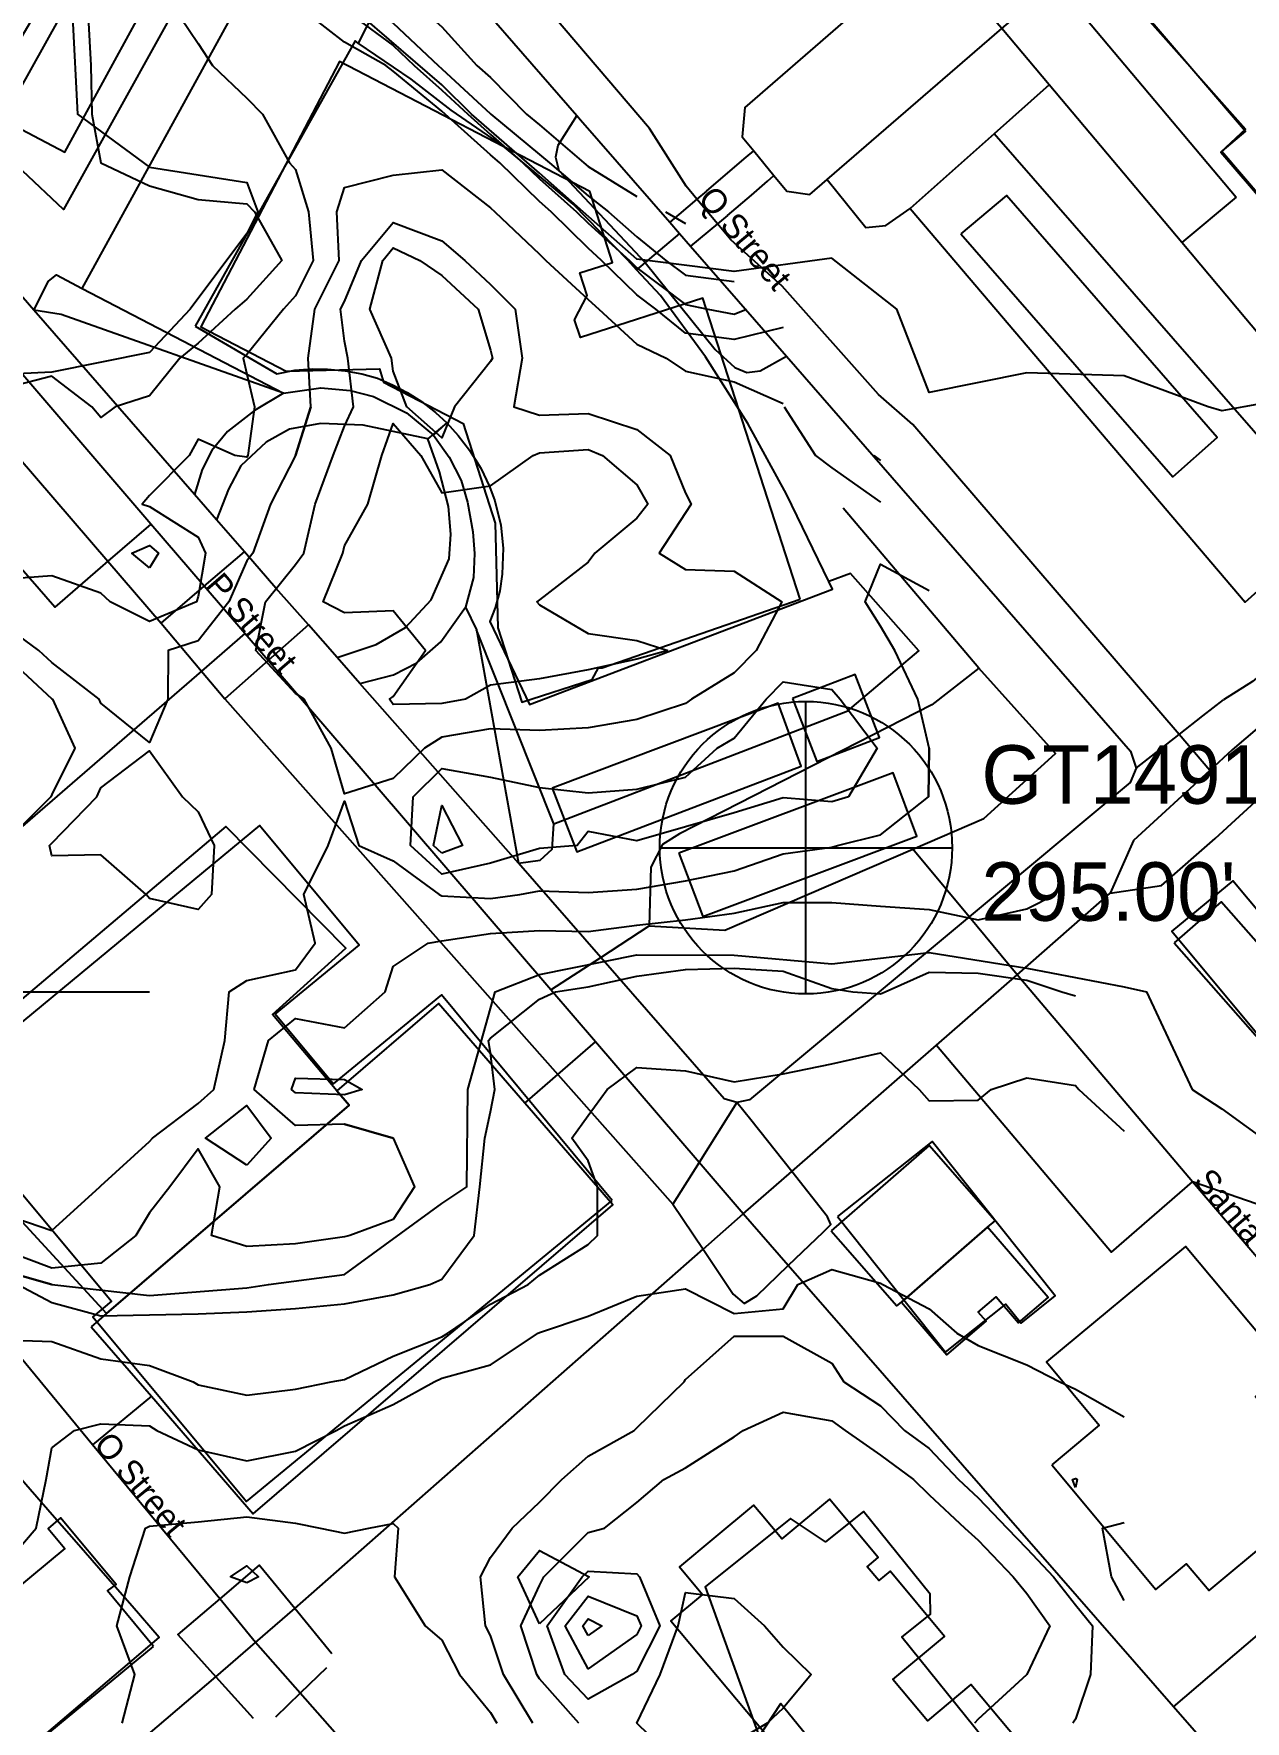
# Model space of a CAD drawing. Header units: metres. Extents: x 5999505 to 6749006, y 1851910 to 2460485.
# Drawn here: x 6331506 to 6332251, y 2152505 to 2153543 of the extents above; entities that cross this region are included whole.
import ezdxf

# ---------------------------------------------------------------- set-up
doc = ezdxf.new("R2010")
doc.units = ezdxf.units.M
for name, color, linetype in [('ADJOINING_PARCELS', 241, 'Continuous'), ('BENCHMARKS', 2, 'Continuous'), ('BM_LABELS', 2, 'Continuous'), ('BUILDINGS', 9, 'Continuous'), ('CL_LOCAL', 4, 'Continuous'), ('CL_MAJOR', 2, 'Continuous'), ('CL_TRAIL', 6, 'Continuous'), ('CONTOUR_1FT', 251, 'Continuous'), ('CONTOUR_INDEX', 150, 'Continuous'), ('CONTOUR_MAJOR', 92, 'Continuous'), ('ROAD_LABELS', 3, 'Continuous')]:
    doc.layers.add(name, color=color, linetype=linetype)

msp = doc.modelspace()

# ---------------------------------------------------------------- linework, layer by layer
at = {"layer": 'ADJOINING_PARCELS'}
msp.add_lwpolyline([(6331371.1293, 2152570.9249), (6331355.9352, 2152558.3067), (6331243.0464, 2152459.8385), (6331259.5958, 2152441.1352), (6331275.9987, 2152422.4331), (6331292.4017, 2152403.731), (6331308.9526, 2152385.2098), (6331325.3556, 2152366.5077), (6331340.742, 2152348.9062), (6331454.211, 2152446.6419), (6331469.2616, 2152459.6254), (6331582.8657, 2152556.0862), (6331566.1741, 2152575.3366), (6331549.7711, 2152594.0385), (6331533.3696, 2152612.9225), (6331516.9666, 2152631.6244), (6331500.7101, 2152650.3252), (6331484.3087, 2152669.2091), (6331371.1293, 2152570.9249)], close=True, dxfattribs=at)
at = {"layer": 'BENCHMARKS'}
for p, q in [((6331980.9854, 2152952.1093, 295), (6331980.9854, 2153132.1093, 295)), ((6331890.9854, 2153042.1093, 295), (6332070.9854, 2153042.1093, 295))]:
    msp.add_line(p, q, dxfattribs=at)
msp.add_circle((6331980.9854, 2153042.1093, 295), 90, dxfattribs=at)
at = {"layer": 'BUILDINGS'}
for points in [[(6332166.6024, 2153579.9751), (6332251.6158, 2153484.1128), (6332236.2932, 2153470.0024), (6332274.0565, 2153426.0785), (6332349.0439, 2153491.3283), (6332223.3126, 2153631.7209), (6332166.6024, 2153579.9751)], [(6332346.1692, 2153487.3469), (6332227.4674, 2153627.391), (6332169.6395, 2153578.7125), (6332251.4897, 2153483.0216), (6332237.0319, 2153470.761), (6332274.4724, 2153426.7668), (6332346.1692, 2153487.3469)], [(6331486.599, 2153490.1055), (6331524.732, 2153470.0243), (6331593.509, 2153596.1962), (6331556.7236, 2153616.2299), (6331486.599, 2153490.1055)], [(6331605.0222, 2153362.9488), (6331655.3281, 2153333.63), (6331666.452, 2153335.9056), (6331677.0071, 2153336.6931), (6331686.4112, 2153336.4706), (6331697.2743, 2153335.508), (6331707.5146, 2153333.6404), (6331717.1619, 2153330.9038), (6331726.3891, 2153326.9692), (6331735.5799, 2153322.1611), (6331744.2968, 2153316.738), (6331753.0311, 2153309.8585), (6331759.8353, 2153303.4316), (6331766.9214, 2153295.6553), (6331773.8512, 2153286.6789), (6331780.7643, 2153275.6637), (6331786.1808, 2153264.3696), (6331789.5372, 2153255.568), (6331793.1361, 2153240.5751), (6331794.6618, 2153226.473), (6331794.0621, 2153210.4586), (6331792.4843, 2153200.241), (6331789.732, 2153189.7417), (6331786.3802, 2153181.1769), (6331810.7828, 2153130.2256), (6331997.2542, 2153201.2267), (6331995.0356, 2153205.8321), (6331968.9559, 2153259.564), (6331945.1961, 2153303.1192), (6331919.0712, 2153344.1088), (6331891.3954, 2153381.7616), (6331876.7577, 2153397.7184), (6331871.3558, 2153403.6241), (6331837.6757, 2153437.9765), (6331794.1365, 2153474.2299), (6331762.697, 2153495.8944), (6331737.9757, 2153514.9554), (6331705.3395, 2153537.1758), (6331703.4161, 2153538.4658), (6331605.0222, 2153362.9488)], [(6331977.5132, 2153195.0893), (6331917.4903, 2153380.1651), (6331842.2806, 2153356.0222), (6331838.5608, 2153366.9748), (6331846.3007, 2153381.8386), (6331841.7257, 2153395.7108), (6331861.9961, 2153402.0986), (6331847.996, 2153445.9019), (6331693.9361, 2153525.8006), (6331608.5068, 2153362.6654), (6331661.0262, 2153335.2946), (6331718.4688, 2153336.6455), (6331721.0403, 2153328.6148), (6331770.0588, 2153303.0932), (6331789.7761, 2153241.7676), (6331791.3007, 2153177.314), (6331806.165, 2153131.6832), (6331849.352, 2153145.5294), (6331853.2205, 2153152.7793), (6331855.5645, 2153152.7602), (6331977.5132, 2153195.0893)], [(6332076.3061, 2153419.718), (6332206.8873, 2153270.3654), (6332234.1581, 2153294.3904), (6332104.4819, 2153443.335), (6332076.3061, 2153419.718)], [(6331972.648, 2153133.9281), (6331987.5978, 2153095.1414), (6332026.2211, 2153109.8989), (6332011.2713, 2153148.6856), (6331972.648, 2153133.9281)], [(6331824.8668, 2153078.7397), (6331839.9007, 2153039.5153), (6331977.9932, 2153092.3436), (6331963.8635, 2153131.0873), (6331824.8668, 2153078.7397)], [(6331902.7758, 2153038.6378), (6331917.5196, 2152999.7435), (6332049.3142, 2153049.2377), (6332034.5994, 2153088.0953), (6331902.7758, 2153038.6378)], [(6331427.3268, 2152889.0665), (6331550.5051, 2152755.4631), (6331699.8822, 2152883.7432), (6331692.2769, 2152892.5431), (6331652.633, 2152939.3958), (6331697.7992, 2152980.2399), (6331623.8953, 2153055.0423), (6331427.3268, 2152889.0665)], [(6331861.6788, 2152825.0433), (6331756.6376, 2152951.507), (6331689.9668, 2152896.7124), (6331654.2756, 2152939.6009), (6331705.9021, 2152982.1397), (6331644.6768, 2153055.8191), (6331447.0167, 2152892.5098), (6331474.584, 2152859.5176), (6331467.7973, 2152853.7479), (6331482.5945, 2152835.7872), (6331488.7893, 2152840.8336), (6331553.498, 2152763.1206), (6331541.9904, 2152753.3847), (6331636.5873, 2152639.7482), (6331861.6788, 2152825.0433)], [(6332361.406, 2152768.1759), (6332413.0347, 2152811.0801), (6332321.6227, 2152920.3191), (6332321.9157, 2152920.3167), (6332303.9246, 2152941.9437), (6332307.7603, 2152945.1891), (6332243.6271, 2153021.8035), (6332206.1606, 2152990.7986), (6332273.7742, 2152909.7869), (6332267.2866, 2152904.7427), (6332284.4105, 2152884.5791), (6332272.3143, 2152874.4836), (6332361.406, 2152768.1759)], [(6332207.5369, 2152983.5059), (6332269.727, 2152912.9509), (6332259.1319, 2152903.6806), (6332278.4101, 2152881.7882), (6332266.5166, 2152871.3998), (6332357.9151, 2152767.6946), (6332409.4441, 2152812.7477), (6332236.577, 2153008.8635), (6332207.5369, 2152983.5059)], [(6331541.062, 2152747.3486), (6331578.0733, 2152704.6313), (6331640.7459, 2152632.2871), (6331862.1555, 2152822.418), (6331807.959, 2152884.9718), (6331754.8661, 2152946.2788), (6331692.2769, 2152892.5431), (6331699.8822, 2152883.7432), (6331550.5051, 2152755.4631), (6331541.062, 2152747.3486)], [(6332000.4912, 2152815.1722), (6332066.9119, 2152731.6213), (6332104.074, 2152761.1722), (6332113.3551, 2152749.4461), (6332134.298, 2152766.3867), (6332058.5932, 2152861.2996), (6332000.4912, 2152815.1722)], [(6331996.4052, 2152806.395), (6332002.2118, 2152799.7942), (6332036.9629, 2152760.1178), (6332039.7368, 2152762.4981), (6332092.7985, 2152808.5938), (6332097.3434, 2152812.5615), (6332056.7857, 2152858.8386), (6331996.4052, 2152806.395)], [(6332039.7368, 2152762.4981), (6332067.6609, 2152730.0496), (6332091.8868, 2152750.7134), (6332087.01, 2152756.36), (6332098.0459, 2152765.7723), (6332111.8922, 2152749.7129), (6332130.0985, 2152765.2559), (6332092.7985, 2152808.5938), (6332039.7368, 2152762.4981)], [(6332132.2767, 2152662.278), (6332196.4104, 2152585.6634), (6332215.2934, 2152601.5287), (6332229.2242, 2152585.0317), (6332305.046, 2152648.1266), (6332257.7402, 2152704.2156), (6332277.804, 2152721.1635), (6332214.5405, 2152796.6786), (6332128.9843, 2152725.6537), (6332161.4861, 2152686.7968), (6332132.2767, 2152662.278)], [(6331579.305, 2152550.6542), (6331551.1602, 2152584.7433), (6331556.4671, 2152588.7047), (6331522.2258, 2152629.761), (6331514.5541, 2152623.2704), (6331524.708, 2152610.8089), (6331438.8566, 2152539.7885), (6331432.1829, 2152547.8527), (6331361.9677, 2152489.8113), (6331371.2515, 2152478.449), (6331357.0889, 2152466.5505), (6331388.1398, 2152429.5249), (6331400.5295, 2152439.6176), (6331418.5203, 2152417.99), (6331579.305, 2152550.6542)]]:
    msp.add_lwpolyline(points, close=True, dxfattribs=at)
for points in [[(6332135.5805, 2152463.7941), (6332082.532, 2152527.1389), (6332055.7144, 2152504.8943), (6332034.4719, 2152530.2616), (6332066.3346, 2152556.7247), (6332032.7301, 2152596.9014), (6332025.8854, 2152591.2049), (6332018.7464, 2152599.7097), (6332025.5025, 2152605.3341), (6331995.4966, 2152641.2219), (6331966.1417, 2152616.85), (6331953.4891, 2152631.9532), (6331948.7878, 2152637.5619), (6331924.33, 2152617.2278), (6331903.1179, 2152599.6341), (6331917.3665, 2152582.6248), (6331897.895, 2152566.4732), (6331996.6492, 2152448.5444)], [(6332090.1738, 2152494.055), (6332039.9886, 2152556.3571), (6332057.6848, 2152570.4116), (6332057.4928, 2152582.7917), (6332016.2989, 2152633.7342), (6331992.9969, 2152614.9925), (6331971.4304, 2152629.3674), (6331918.9276, 2152587.1994), (6331918.9276, 2152587.1994), (6331952.1674, 2152495.1813), (6331965.5192, 2152515.4604), (6332022.6711, 2152445.0917)]]:
    msp.add_lwpolyline(points, dxfattribs=at)
at = {"layer": 'CL_LOCAL'}
for points in [[(6332229.646, 2153089.5989), (6332210.6338, 2153111.744), (6332046.6627, 2153302.4366), (6332025.5996, 2153320.9943), (6331966.3969, 2153387.5934), (6331934.8074, 2153416.0307), (6331926.4792, 2153426.0015), (6331913.8856, 2153441.1042), (6331907.2114, 2153449.0955), (6331884.704, 2153484.5217), (6331703.3368, 2153697.2757), (6331658.3485, 2153724.6578), (6331625.1608, 2153761.8098), (6331608.2041, 2153780.8075)], [(6331561.2165, 2153739.2503), (6331577.2762, 2153721.6434), (6331605.766, 2153690.4641), (6331635.6165, 2153689.5284), (6331667.2018, 2153653.4816), (6331656.3184, 2153641.1921), (6331642.2116, 2153625.2881), (6331616.5542, 2153601.5053), (6331523.9451, 2153434.7155), (6331498.6772, 2153458.587), (6331471.7529, 2153484.1469), (6331497.9979, 2153540.3273), (6331538.2652, 2153609.2449), (6331565.7586, 2153653.2916), (6331605.766, 2153690.4641)], [(6332113.4603, 2153599.2677), (6332134.7066, 2153574.4465), (6332245.825, 2153442.3279)], [(6332378.1357, 2153217.4529), (6332362.5514, 2153235.9657), (6332335.2431, 2153268.4452), (6332278.0138, 2153336.4111), (6332251.632, 2153367.4997), (6332212.3693, 2153414.4213), (6332130.7639, 2153511.3846), (6332101.4824, 2153546.1741), (6332080.3483, 2153570.3754)], [(6332130.7639, 2153511.3846), (6332096.7627, 2153481.2617), (6332045.1112, 2153435.4821), (6332251.3835, 2153193.2557), (6332305.8434, 2153242.071), (6332335.2431, 2153268.4452)], [(6332305.8434, 2153242.071), (6332096.7627, 2153481.2617)], [(6332245.825, 2153442.3279), (6332212.3693, 2153414.4213)], [(6331577.743, 2153241.2069), (6331551.2722, 2153218.341), (6331546.6391, 2153214.3377), (6331518.6629, 2153190.1371), (6331316.8786, 2153421.4464)], [(6331823.9117, 2152954.6345), (6331854.6661, 2152974.5895), (6331884.5667, 2152994.0417), (6331931.0465, 2152991.2593), (6332046.6986, 2153041.1037), (6332090.3661, 2153059.9706), (6332134.6468, 2153100.1308), (6332087.2837, 2153152.6527), (6332003.9022, 2153251.0506)], [(6331635.5621, 2153173.8901), (6331608.8844, 2153150.8074), (6331354.4112, 2152930.6216), (6331340.5409, 2152918.6114)], [(6332087.2837, 2153152.6527), (6332058.4417, 2153130.0241), (6331903.2252, 2153050.6122), (6331892.6237, 2153044.1454), (6331885.4476, 2153030.1507), (6331884.5667, 2152994.0417)], [(6332111.031, 2152963.832), (6332081.3458, 2152999.4986), (6332046.6986, 2153041.1037)], [(6332355.3251, 2152676.4059), (6332297.8857, 2152743.9001), (6332218.9386, 2152836.5453), (6332111.031, 2152963.832)], [(6331807.959, 2152884.9718), (6331828.2337, 2152902.6094), (6331851.3705, 2152922.663)], [(6332061.3326, 2152920.5121), (6332168.9768, 2152793.2638), (6332218.9386, 2152836.5453)], [(6332355.3251, 2152676.4059), (6332357.7073, 2152702.6363), (6332359.992, 2152727.7024), (6332358.29, 2152745.3738), (6332345.3736, 2152767.6876), (6332330.0815, 2152786.1252), (6332304.2978, 2152804.3934), (6332258.0042, 2152822.8653), (6332218.9386, 2152836.5453)], [(6331578.0733, 2152704.6313), (6331541.9322, 2152674.5994)], [(6332207.133, 2152513.5257), (6332373.4967, 2152655.3236)]]:
    msp.add_lwpolyline(points, dxfattribs=at)
at = {"layer": 'CL_MAJOR'}
for points in [[(6331942.3682, 2152816.7389), (6331915.1703, 2152848.3805), (6331851.3705, 2152922.663), (6331823.9117, 2152954.6345), (6331649.9302, 2153157.2073), (6331635.5621, 2153173.8901), (6331610.5711, 2153203.0019), (6331577.743, 2153241.2069), (6331435.8958, 2153406.3462), (6331376.4231, 2153475.5702), (6331344.9599, 2153512.1987), (6331340.6931, 2153517.1486), (6331327.4869, 2153532.5479)], [(6332168.1991, 2153014.0812), (6332199.8259, 2153018.884), (6332232.7923, 2153047.8139), (6332265.3253, 2153077.512), (6332319.6848, 2153124.7626), (6332372.952, 2153171.0393), (6332399.0691, 2153193.7268), (6332531.2497, 2153308.8263), (6332548.526, 2153339.7775)], [(6332548.526, 2153339.7775), (6332510.5637, 2153330.5479), (6332378.1357, 2153217.4529), (6332243.2869, 2153102.2667), (6332229.646, 2153089.5989)], [(6332912.9293, 2151098.4123), (6332783.8764, 2151239.2296), (6332735.1951, 2151292.3435), (6332701.3731, 2151331.3198), (6332462.1429, 2151605.5582), (6332274.3143, 2151825.7515), (6332123.9545, 2152001.2599), (6331800.8482, 2152373.1778), (6331669.7031, 2152521.9179), (6331642.2074, 2152552.9797), (6331620.1284, 2152579.9197), (6331541.9322, 2152674.5994), (6331500.7597, 2152724.4503), (6331355.8319, 2152900.1369), (6331340.5409, 2152918.6114), (6331313.153, 2152948.4349), (6331282.2778, 2152981.782), (6331132.2933, 2153144.3682), (6331077.3101, 2153203.6167), (6331035.0842, 2153249.8726), (6331031.1056, 2153254.2376), (6331018.0347, 2153268.2524)], [(6332229.646, 2153089.5989), (6332182.5286, 2153046.5126), (6332168.1991, 2153014.0812)], [(6332111.031, 2152963.832), (6332168.1991, 2153014.0812)], [(6331942.3682, 2152816.7389), (6331972.2347, 2152842.7812), (6332061.3326, 2152920.5121), (6332111.031, 2152963.832)], [(6331334.2275, 2152290.4892), (6331617.715, 2152532.0272), (6331642.2074, 2152552.9797), (6331666.2905, 2152574.0448), (6331917.6059, 2152794.9874), (6331942.3682, 2152816.7389)], [(6332262.7576, 2152449.8324), (6332225.7133, 2152492.2578), (6332207.133, 2152513.5257), (6331970.122, 2152784.9835), (6331942.3682, 2152816.7389)]]:
    msp.add_lwpolyline(points, dxfattribs=at)
at = {"layer": 'CL_TRAIL'}
for points in [[(6331801.5064, 2153917.2848), (6331911.585, 2154013.4481), (6331925.4195, 2154003.2139), (6332066.1281, 2153842.2003), (6332184.3686, 2153706.8922), (6332057.7979, 2153596.9548), (6331943.3551, 2153497.55), (6331941.6261, 2153479.5788), (6331948.7929, 2153470.9281), (6331961.2691, 2153455.79), (6331969.2773, 2153446.1131), (6331983.3838, 2153444.0319), (6331994.0071, 2153453.1927), (6332101.4824, 2153546.1741), (6332134.7066, 2153574.4465), (6332230.3507, 2153657.5857), (6332408.5159, 2153450.5043), (6332494.2679, 2153351.6513), (6332362.5514, 2153235.9657), (6332302.6988, 2153183.4078), (6332255.7617, 2153144.434), (6332237.9417, 2153133.111)], [(6331659.9021, 2153699.6331), (6331839.9385, 2153492.6056), (6331842.2318, 2153489.9656), (6331897.1265, 2153426.9329), (6331903.2227, 2153419.9293), (6331909.8705, 2153412.3023), (6331968.9167, 2153344.5028), (6332180.6616, 2153101.4303), (6332184.1516, 2153091.0257), (6332180.5042, 2153082.1356), (6332081.3458, 2152999.4986), (6331946.2814, 2152886.9005), (6331938.5041, 2152885.3984), (6331930.7271, 2152887.5372), (6331854.6661, 2152974.5895), (6331804.0364, 2153032.5268), (6331706.4565, 2153143.2017), (6331692.4337, 2153159.1171), (6331674.7234, 2153179.1767), (6331654.7199, 2153201.8764), (6331635.3572, 2153224.0976), (6331618.2297, 2153243.752), (6331604.5859, 2153259.4096), (6331505.7699, 2153372.8259), (6331459.4683, 2153425.959)], [(6331656.3184, 2153641.1921), (6331679.7013, 2153616.1347), (6331720.4063, 2153566.5791), (6331705.3395, 2153537.1758)], [(6331535.533, 2153386.2352), (6331642.642, 2153581.1587), (6331647.3099, 2153589.4215), (6331679.7013, 2153616.1347)], [(6331311.3162, 2153497.2194), (6331350.3264, 2153451.864), (6331551.2722, 2153218.341), (6331584.0139, 2153180.3188), (6331608.8844, 2153150.8074), (6331623.3075, 2153133.6872)], [(6331839.9385, 2153492.6056), (6331828.1848, 2153474.2067), (6331826.7782, 2153467.0095), (6331828.9664, 2153458.6907), (6331881.9797, 2153402.0811), (6331925.1154, 2153348.6832), (6331937.2141, 2153337.553), (6331944.6325, 2153334.5798), (6331952.7559, 2153335.4237), (6331968.9167, 2153344.5028)], [(6331919.8164, 2153446.1528), (6331934.4226, 2153458.6305), (6331944.2487, 2153467.0332), (6331948.7929, 2153470.9281)], [(6331932.7332, 2153431.1567), (6331947.3983, 2153443.6703), (6331957.3724, 2153452.2539), (6331961.2691, 2153455.79)], [(6331994.0071, 2153453.1927), (6332017.8825, 2153423.7991), (6332030.0804, 2153424.8282), (6332045.1112, 2153435.4821)], [(6331919.8164, 2153446.1528), (6331913.8856, 2153441.1042), (6331897.1265, 2153426.9329)], [(6331932.7332, 2153431.1567), (6331926.4792, 2153426.0015), (6331909.8705, 2153412.3023)], [(6331903.2227, 2153419.9293), (6331881.9797, 2153402.0811)], [(6331881.9797, 2153402.0811), (6331876.7577, 2153397.7184)], [(6331659.3336, 2153321.8013), (6331522.5681, 2153370.2492), (6331505.7699, 2153372.8259), (6331514.8538, 2153390.7733), (6331519.6896, 2153394.4837), (6331535.533, 2153386.2352), (6331659.3336, 2153321.8013)], [(6331659.3336, 2153321.8013), (6331641.4596, 2153311.0615), (6331624.9458, 2153298.2355), (6331615.2674, 2153286.4094), (6331609.3418, 2153274.8438), (6331604.5859, 2153259.4096)], [(6331659.3336, 2153321.8013), (6331682.3031, 2153324.9994), (6331700.3994, 2153323.5044), (6331714.755, 2153319.6372), (6331735.1843, 2153309.6038)], [(6331735.1843, 2153309.6038), (6331751.7165, 2153295.998), (6331761.305, 2153282.4853)], [(6331692.4337, 2153159.1171), (6331716.5261, 2153167.0391), (6331734.4569, 2153177.5599), (6331750.39, 2153194.6141), (6331761.3199, 2153219.7551), (6331762.294, 2153234.9655), (6331760.9398, 2153252.1245), (6331755.3695, 2153273.2863), (6331748.2108, 2153293.6965), (6331708.3991, 2153302.0315), (6331682.1829, 2153303.1195), (6331663.1088, 2153299.7075), (6331648.7426, 2153291.524), (6331633.1242, 2153277.1251), (6331625.5633, 2153262.6604), (6331618.2297, 2153243.752)], [(6331759.8353, 2153303.4316), (6331748.2108, 2153293.6965)], [(6331751.7165, 2153295.998), (6331759.8353, 2153303.4316)], [(6331761.305, 2153282.4853), (6331768.7182, 2153268.1166), (6331772.7116, 2153254.7952), (6331775.9895, 2153236.3827), (6331776.9065, 2153223.0865), (6331776.435, 2153208.4181), (6331771.5089, 2153190.0726)], [(6331584.0139, 2153180.3188), (6331610.5711, 2153203.0019), (6331635.3572, 2153224.0976)], [(6331825.8302, 2153056.7781), (6332006.7516, 2153126.2591), (6332050.3615, 2153163.2208), (6332008.3202, 2153210.7479), (6331995.0356, 2153205.8321)], [(6331706.4565, 2153143.2017), (6331727.0407, 2153148.531), (6331741.459, 2153155.9131), (6331756.2735, 2153168.7531), (6331771.5089, 2153190.0726), (6331778.2219, 2153176.0737), (6331804.0364, 2153032.5268), (6331817.4427, 2153034.3833), (6331824.6768, 2153041.1324), (6331825.8302, 2153056.7781), (6331778.2219, 2153176.0737)], [(6331674.7234, 2153179.1767), (6331649.9302, 2153157.2073), (6331623.3075, 2153133.6872)], [(6331623.3075, 2153133.6872), (6331828.2337, 2152902.6094), (6331898.9917, 2152822.809)], [(6332184.1516, 2153091.0257), (6332210.6338, 2153111.744), (6332225.2018, 2153123.13), (6332237.9417, 2153133.111)], [(6331938.5041, 2152885.3984), (6331915.1703, 2152848.3805), (6331898.9917, 2152822.809), (6331917.6059, 2152794.9874), (6331936.0752, 2152767.349), (6331942.8854, 2152761.6502), (6331950.6597, 2152766.3561), (6331970.122, 2152784.9835), (6331991.7701, 2152805.7411), (6331996.2612, 2152810.2917), (6331994.2479, 2152814.9319), (6331972.2347, 2152842.7812), (6331947.0603, 2152874.6248), (6331938.5041, 2152885.3984)], [(6331689.1234, 2152546.1157), (6331666.2905, 2152574.0448), (6331644.4728, 2152600.6914), (6331620.1284, 2152579.9197), (6331594.426, 2152557.9213), (6331617.715, 2152532.0272), (6331640.6264, 2152506.5368)], [(6331685.7993, 2152537.3687), (6331669.7031, 2152521.9179), (6331654.4039, 2152507.1887)]]:
    msp.add_lwpolyline(points, dxfattribs=at)
at = {"layer": 'CONTOUR_1FT'}
for points, elevation in [([(6331645.9836, 2153643.3947), (6331666.4077, 2153613.3947), (6331666.8765, 2153612.5613), (6331672.7098, 2153583.3947), (6331696.8765, 2153558.8184), (6331702.8765, 2153553.3947), (6331726.8765, 2153535.6988), (6331739.9008, 2153523.3947), (6331756.8765, 2153508.2642), (6331772.9328, 2153493.3947), (6331786.8765, 2153480.9679), (6331806.7817, 2153463.3947), (6331816.8765, 2153453.579), (6331839.8084, 2153433.3947), (6331846.8765, 2153426.4359), (6331872.2742, 2153403.3947), (6331876.8765, 2153398.9195), (6331906.8765, 2153376.2862), (6331920.5907, 2153373.3947), (6331936.8765, 2153370.4104), (6331944.3765, 2153373.3947)], 300), ([(6331689.8997, 2153613.3947), (6331689.3765, 2153583.3947), (6331696.8765, 2153575.7676), (6331721.6265, 2153553.3947), (6331726.8765, 2153549.5237), (6331754.535, 2153523.3947), (6331756.8765, 2153521.3077), (6331786.8765, 2153493.6186), (6331787.0954, 2153493.3947), (6331816.8765, 2153468.6674), (6331823.0467, 2153463.3947), (6331846.8765, 2153443.2749), (6331859.3765, 2153433.3947), (6331876.8765, 2153417.9947), (6331894.6813, 2153403.3947), (6331906.8765, 2153394.3585), (6331936.8765, 2153390.3877)], 301), ([(6331714.8252, 2153613.3947), (6331716.9984, 2153583.3947), (6331726.8765, 2153575.2129), (6331749.8552, 2153553.3947), (6331756.8765, 2153547.1683), (6331778.4149, 2153523.3947), (6331786.8765, 2153516.0066), (6331808.9932, 2153493.3947), (6331816.8765, 2153486.8492), (6331844.3233, 2153463.3947), (6331846.8765, 2153461.239), (6331876.8765, 2153442.719)], 302), ([(6331595.7137, 2153553.3947), (6331606.8765, 2153536.8429), (6331615.7401, 2153523.3947), (6331636.8765, 2153503.1773), (6331646.4509, 2153493.3947), (6331663.1265, 2153463.3947), (6331666.8765, 2153459.4324), (6331674.8533, 2153433.3947), (6331677.7275, 2153403.3947), (6331666.8765, 2153381.6925), (6331659.4479, 2153373.3947), (6331636.8765, 2153345.5123), (6331634.5388, 2153343.3947), (6331636.8765, 2153333.3947), (6331641.6133, 2153313.3947), (6331637.4647, 2153283.3947), (6331636.8765, 2153282.342), (6331629.3765, 2153283.3947), (6331606.8765, 2153293.3947), (6331601.4219, 2153283.3947), (6331576.8765, 2153258.8492), (6331572.3765, 2153253.3947), (6331576.8765, 2153251.9547), (6331606.8765, 2153233.1906), (6331611.4479, 2153223.3947), (6331606.8765, 2153196.728), (6331605.8595, 2153193.3947), (6331576.8765, 2153181.3524), (6331552.7919, 2153193.3947), (6331546.8765, 2153198.6447), (6331516.8765, 2153209.3947), (6331486.8765, 2153207.1447)], 299), ([(6331539.0765, 2153553.3947), (6331540.8765, 2153523.3947), (6331541.4666, 2153493.3947), (6331546.8765, 2153463.3947), (6331546.8765, 2153463.3947), (6331576.8765, 2153449.2437), (6331606.8765, 2153440.8947), (6331636.8765, 2153438.3127), (6331641.564, 2153433.3947), (6331658.3809, 2153403.3947), (6331636.8765, 2153379.5711), (6331629.6351, 2153373.3947), (6331606.8765, 2153352.5526), (6331595.5778, 2153343.3947), (6331576.8765, 2153320.1689), (6331555.8765, 2153313.3947), (6331546.8765, 2153306.728), (6331541.4219, 2153313.3947), (6331516.8765, 2153332.2319), (6331486.8765, 2153324.3703)], 300), ([(6331966.8765, 2153362.1773), (6331936.8765, 2153354.7036), (6331906.8765, 2153358.7435), (6331888.6156, 2153373.3947), (6331876.8765, 2153382.3449), (6331855.2287, 2153403.3947), (6331846.8765, 2153410.972), (6331824.1016, 2153433.3947), (6331816.8765, 2153439.7541), (6331792.5637, 2153463.3947), (6331786.8765, 2153468.4156), (6331758.8483, 2153493.3947), (6331756.8765, 2153495.2208), (6331726.8765, 2153519.9926), (6331722.3559, 2153523.3947), (6331696.8765, 2153537.7024), (6331676.8765, 2153553.3947)], 299), ([(6331676.1868, 2153313.3947), (6331674.6184, 2153343.3947), (6331678.6225, 2153373.3947), (6331693.685, 2153403.3947), (6331692.1944, 2153433.3947), (6331696.8765, 2153448.3947), (6331726.8765, 2153455.9921), (6331756.8765, 2153459.109), (6331786.8765, 2153435.7024), (6331789.4188, 2153433.3947), (6331816.8765, 2153407.2656), (6331820.9443, 2153403.3947), (6331846.8765, 2153379.4884), (6331853.4866, 2153373.3947), (6331876.8765, 2153351.8322), (6331894.8765, 2153343.3947), (6331906.8765, 2153335.2129), (6331936.8765, 2153328.6578), (6331966.8765, 2153315.3947)], 298), ([(6331894.5688, 2153433.3947), (6331906.8765, 2153426.1219)], 302), ([(6331846.8765, 2153115.7476), (6331816.8765, 2153114.1264), (6331786.8765, 2153115.2257), (6331756.8765, 2153110.1755), (6331746.1156, 2153103.3947), (6331726.8765, 2153084.7631), (6331696.8765, 2153075.2697), (6331688.6946, 2153103.3947), (6331672.0938, 2153133.3947), (6331666.8765, 2153136.9768), (6331642.2931, 2153163.3947), (6331648.331, 2153193.3947), (6331666.8765, 2153216.316), (6331671.9165, 2153223.3947), (6331678.9695, 2153253.3947), (6331689.9534, 2153283.3947), (6331696.8765, 2153301.3947), (6331702.381, 2153313.3947), (6331699.0193, 2153343.3947), (6331696.8765, 2153353.8295), (6331694.4955, 2153373.3947), (6331696.8765, 2153378.1315), (6331707.3568, 2153403.3947), (6331726.8765, 2153426.7978), (6331756.8765, 2153415.5568), (6331771.0497, 2153403.3947), (6331786.8765, 2153388.6153), (6331801.9859, 2153373.3947), (6331806.3857, 2153343.3947), (6331801.1622, 2153313.3947), (6331816.8765, 2153308.2784), (6331846.8765, 2153309.2035), (6331876.8765, 2153299.3406), (6331897.4579, 2153283.3947), (6331906.8765, 2153260.2518), (6331910.3547, 2153253.3947), (6331906.8765, 2153248.1773), (6331890.5907, 2153223.3947), (6331906.8765, 2153213.2161), (6331936.8765, 2153212.2656), (6331966.1265, 2153193.3947), (6331950.246, 2153163.3947), (6331936.8765, 2153149.728), (6331910.6265, 2153133.3947), (6331906.8765, 2153130.8646), (6331876.8765, 2153120.9809), (6331846.8765, 2153115.7476)], 297), ([(6331764.6542, 2153313.3947), (6331756.8765, 2153294.3038), (6331735.338, 2153313.3947), (6331726.8765, 2153335.3947), (6331725.805, 2153343.3947), (6331712.6172, 2153373.3947), (6331720.4572, 2153403.3947), (6331726.8765, 2153411.091), (6331743.3933, 2153403.3947), (6331756.8765, 2153394.0923), (6331779.1265, 2153373.3947), (6331786.8765, 2153348.2595), (6331787.9807, 2153343.3947), (6331786.8765, 2153341.3017), (6331764.6542, 2153313.3947)], 296), ([(6331666.8765, 2153283.3947), (6331676.1868, 2153313.3947), (6331666.8765, 2153283.3947), (6331651.3926, 2153253.3947), (6331640.5431, 2153223.3947), (6331636.8765, 2153218.6121), (6331625.7226, 2153193.3947), (6331606.8765, 2153169.2963), (6331588.4149, 2153163.3947), (6331588.305, 2153133.3947), (6331576.8765, 2153106.728), (6331546.8765, 2153131.0263), (6331546.0111, 2153133.3947), (6331516.8765, 2153156.0066), (6331508.8926, 2153163.3947), (6331486.8765, 2153179.5485)], 298), ([(6331967.5823, 2153313.3947), (6331986.8765, 2153283.3947), (6331996.8765, 2153275.8123), (6332026.8765, 2153254.6767)], 298), ([(6331895.9674, 2153163.3947), (6331876.8765, 2153158.0101), (6331846.8765, 2153151.5765), (6331816.8765, 2153145.9947), (6331786.8765, 2153142.1447), (6331771.3209, 2153133.3947), (6331756.8765, 2153130.7234), (6331726.8765, 2153130.1338), (6331724.6376, 2153133.3947), (6331726.8765, 2153135.0992), (6331746.7965, 2153163.3947), (6331726.8765, 2153187.8064), (6331696.8765, 2153186.5139), (6331683.7186, 2153193.3947), (6331695.9165, 2153223.3947), (6331696.8765, 2153227.8391), (6331711.2515, 2153253.3947), (6331719.9534, 2153283.3947), (6331726.8765, 2153303.0822), (6331743.9035, 2153283.3947), (6331756.8765, 2153260.5375), (6331786.8765, 2153264.7871), (6331813.1265, 2153283.3947), (6331816.8765, 2153285.0226), (6331846.8765, 2153287.1447), (6331855.6696, 2153283.3947), (6331876.8765, 2153265.3064), (6331883.6832, 2153253.3947), (6331876.8765, 2153244.8684), (6331851.0537, 2153223.3947), (6331846.8765, 2153217.8015), (6331816.8765, 2153194.6713), (6331815.3765, 2153193.3947), (6331816.8765, 2153191.4592), (6331846.8765, 2153173.9352), (6331876.8765, 2153169.6633), (6331895.9674, 2153163.3947)], 296), ([(6332022.8315, 2153283.3947), (6332026.8765, 2153280.3178)], 299), ([(6331576.8765, 2153214.2011), (6331566.1217, 2153223.3947), (6331576.8765, 2153227.9547), (6331582.4104, 2153223.3947), (6331576.8765, 2153214.2011)], 300), ([(6332056.8765, 2153103.3947), (6332056.5015, 2153073.3947), (6332056.8765, 2153103.3947), (6332056.8765, 2153103.3947), (6332049.9122, 2153133.3947), (6332035.7, 2153163.3947), (6332026.8765, 2153178.3947), (6332017.5015, 2153193.3947), (6332026.8765, 2153216.4716), (6332056.8765, 2153200.3512)], 297), ([(6331486.8765, 2153161.6527), (6331516.8765, 2153133.6186), (6331517.1649, 2153133.3947), (6331530.8928, 2153103.3947), (6331516.8765, 2153074.8947), (6331516.1841, 2153073.3947), (6331486.8765, 2153044.087)], 297), ([(6331786.8765, 2153032.6647), (6331756.8765, 2153025.8306), (6331737.5807, 2153043.3947), (6331739.1841, 2153073.3947), (6331756.8765, 2153090.7532), (6331786.8765, 2153085.5568), (6331816.8765, 2153079.0468), (6331846.8765, 2153075.7756), (6331876.8765, 2153078.0498), (6331906.8765, 2153085.3947), (6331926.3359, 2153103.3947), (6331936.8765, 2153109.4884), (6331956.4918, 2153133.3947), (6331966.8765, 2153144.0526), (6331996.8765, 2153139.4964), (6332002.0938, 2153133.3947), (6332024.7712, 2153103.3947), (6332007.189, 2153073.3947), (6331996.8765, 2153070.3391), (6331966.8765, 2153072.6804), (6331936.8765, 2153063.587), (6331906.8765, 2153054.9331), (6331876.8765, 2153046.3947), (6331846.8765, 2153051.9661), (6331840.2098, 2153043.3947), (6331816.8765, 2153041.5686), (6331786.8765, 2153032.6647)], 298), ([(6331576.8765, 2153010.8947), (6331574.9199, 2153013.3947), (6331546.8765, 2153037.7343), (6331516.8765, 2153037.1447), (6331515.4059, 2153043.3947), (6331516.8765, 2153044.8653), (6331544.5907, 2153073.3947), (6331546.8765, 2153078.9761), (6331576.8765, 2153101.728), (6331597.2765, 2153073.3947), (6331606.8765, 2153064.1639), (6331616.6946, 2153043.3947), (6331615.0583, 2153013.3947), (6331606.8765, 2153004.0197), (6331576.8765, 2153010.8947)], 298), ([(6331486.8765, 2152816.7875), (6331516.8765, 2152806.609), (6331546.2882, 2152833.3947), (6331546.8765, 2152833.9401), (6331576.8765, 2152861.3492), (6331578.6946, 2152863.3947), (6331606.8765, 2152884.6924), (6331616.4563, 2152893.3947), (6331623.2401, 2152923.3947), (6331625.856, 2152953.3947), (6331636.8765, 2152960.3178), (6331666.8765, 2152966.9796), (6331678.9598, 2152983.3947), (6331671.8765, 2153013.3947), (6331686.8765, 2153043.3947), (6331696.8765, 2153070.6674), (6331705.7, 2153043.3947), (6331726.8765, 2153033.921), (6331755.2401, 2153013.3947), (6331756.8765, 2153012.5613), (6331786.8765, 2153010.8232), (6331804.8765, 2153013.3947), (6331816.8765, 2153015.4816), (6331846.8765, 2153014.5711), (6331876.8765, 2153016.6379), (6331906.8765, 2153021.6205), (6331936.8765, 2153027.7947), (6331966.8765, 2153038.2518), (6331996.8765, 2153042.4057), (6332000.4765, 2153043.3947), (6332026.8765, 2153049.9293), (6332056.5015, 2153073.3947)], 297), ([(6331756.8765, 2153038.6511), (6331751.6652, 2153043.3947), (6331756.8765, 2153068.0613), (6331769.4901, 2153043.3947), (6331756.8765, 2153038.6511)], 299), ([(6331696.8765, 2152871.8886), (6331666.8765, 2152871.1947), (6331641.2611, 2152893.3947), (6331650.1508, 2152923.3947), (6331666.8765, 2152936.9918), (6331696.8765, 2152931.2735), (6331722.0489, 2152953.3947), (6331726.8765, 2152968.9502), (6331748.5431, 2152983.3947), (6331756.8765, 2152984.7836), (6331786.8765, 2152989.3947), (6331816.8765, 2152991.1366), (6331846.8765, 2152990.5375), (6331876.8765, 2152994.4019), (6331906.8765, 2152997.6804), (6331936.8765, 2153001.8562), (6331966.8765, 2153008.3947), (6331996.8765, 2153008.4632), (6332026.8765, 2153006.1219), (6332056.8765, 2153004.1639), (6332086.8765, 2152997.7782), (6332116.8765, 2153004.4661), (6332134.3183, 2153013.3947)], 296), ([(6331495.9554, 2152773.3947), (6331516.8765, 2152762.2758), (6331546.8765, 2152754.1494), (6331576.8765, 2152754.7361), (6331606.8765, 2152755.2465), (6331636.8765, 2152756.4716), (6331666.8765, 2152758.6002), (6331696.8765, 2152761.4769), (6331726.8765, 2152766.8729), (6331749.3765, 2152773.3947), (6331756.8765, 2152776.6555), (6331776.7152, 2152803.3947), (6331780.1659, 2152833.3947), (6331783.2558, 2152863.3947), (6331786.8765, 2152879.5485), (6331789.5235, 2152893.3947), (6331786.8765, 2152915.8947), (6331785.5431, 2152923.3947), (6331786.8765, 2152924.8232), (6331816.8765, 2152948.9502), (6331826.8765, 2152953.3947), (6331846.8765, 2152956.4716), (6331876.8765, 2152962.978), (6331906.8765, 2152967.1785), (6331936.8765, 2152967.9661), (6331966.8765, 2152966.1816), (6331996.8765, 2152955.5375), (6332009.7336, 2152953.3947), (6332026.8765, 2152952.1181), (6332029.8033, 2152953.3947), (6332056.8765, 2152965.4599), (6332086.8765, 2152964.8232), (6332116.8765, 2152960.6169), (6332138.5431, 2152953.3947), (6332146.8765, 2152950.8523)], 295), ([(6331486.8765, 2152739.3406), (6331516.8765, 2152738.2223), (6331546.8765, 2152727.632), (6331576.8765, 2152723.4908), (6331603.7995, 2152713.3947), (6331606.8765, 2152711.5197), (6331636.8765, 2152705.1447), (6331666.8765, 2152708.9502), (6331688.6946, 2152713.3947), (6331696.8765, 2152714.9201), (6331726.8765, 2152729.313), (6331756.8765, 2152741.1065), (6331760.6265, 2152743.3947), (6331786.8765, 2152761.2249), (6331809.9122, 2152773.3947), (6331816.8765, 2152779.0468), (6331846.8765, 2152797.8391), (6331852.6457, 2152803.3947), (6331852.7206, 2152833.3947), (6331846.8765, 2152849.4661), (6331836.8765, 2152863.3947), (6331846.8765, 2152877.3232), (6331858.7186, 2152893.3947), (6331876.8765, 2152906.9241), (6331906.8765, 2152904.8947), (6331936.8765, 2152897.9709), (6331966.8765, 2152902.978), (6331996.8765, 2152909.109), (6332026.8765, 2152915.8947), (6332050.5607, 2152893.3947), (6332056.8765, 2152886.3359), (6332086.8765, 2152886.728), (6332095.0583, 2152893.3947), (6332116.8765, 2152900.5589), (6332146.8765, 2152895.7947), (6332148.9454, 2152893.3947), (6332176.8765, 2152867.6804)], 294), ([(6331696.8765, 2152889.9609), (6331666.8765, 2152891.1947), (6331664.338, 2152893.3947), (6331666.8765, 2152900.2697), (6331696.8765, 2152899.5237), (6331707.838, 2152893.3947), (6331696.8765, 2152889.9609)], 295), ([(6331636.8765, 2152846.6804), (6331611.4417, 2152863.3947), (6331636.8765, 2152883.5671), (6331651.8765, 2152863.3947), (6331636.8765, 2152846.6804)], 296), ([(6331726.8765, 2152863.3947), (6331696.8765, 2152871.8886), (6331726.8765, 2152863.3947), (6331740.0271, 2152833.3947), (6331726.8765, 2152813.3947), (6331700.2098, 2152803.3947), (6331696.8765, 2152802.5728), (6331666.8765, 2152798.3297), (6331636.8765, 2152796.728), (6331615.0583, 2152803.3947), (6331620.2693, 2152833.3947), (6331606.8765, 2152856.8322), (6331589.4346, 2152833.3947), (6331576.8765, 2152817.5123), (6331568.6006, 2152803.3947), (6331546.8765, 2152786.3676), (6331516.8765, 2152783.3947), (6331486.8765, 2152794.7242)], 296), ([(6331486.8765, 2152599.5591), (6331507.109, 2152623.3947), (6331513.3281, 2152653.3947), (6331516.8765, 2152672.8064), (6331530.7226, 2152683.3947), (6331546.8765, 2152687.5123), (6331576.8765, 2152686.3113), (6331581.3445, 2152683.3947), (6331606.8765, 2152671.5135), (6331636.8765, 2152664.8729), (6331666.8765, 2152670.7384), (6331691.7995, 2152683.3947), (6331696.8765, 2152686.4502), (6331726.8765, 2152699.5485), (6331752.1396, 2152713.3947), (6331756.8765, 2152715.6828), (6331786.8765, 2152723.921), (6331816.087, 2152743.3947), (6331816.8765, 2152743.7356), (6331846.8765, 2152753.7793), (6331876.8765, 2152766.1219), (6331906.8765, 2152770.6674), (6331936.8765, 2152755.3947), (6331966.8765, 2152758.3947), (6331975.8765, 2152773.3947), (6331996.8765, 2152782.5251), (6332026.8765, 2152774.2055), (6332028.2401, 2152773.3947), (6332056.8765, 2152758.3947), (6332073.9035, 2152743.3947), (6332086.8765, 2152735.8947), (6332116.8765, 2152723.8947), (6332137.199, 2152713.3947), (6332146.8765, 2152708.8492), (6332176.8765, 2152691.8947)], 293), ([(6331812.8765, 2152503.3947), (6331794.8356, 2152533.3947), (6331786.8765, 2152557.2722), (6331783.7186, 2152563.3947), (6331780.6427, 2152593.3947), (6331786.8765, 2152605.3947), (6331800.2098, 2152623.3947), (6331816.8765, 2152639.4661), (6331830.805, 2152653.3947), (6331846.8765, 2152667.6804), (6331875.1622, 2152683.3947), (6331876.8765, 2152685.1594), (6331905.9674, 2152713.3947), (6331906.8765, 2152714.8232), (6331936.8765, 2152741.4592), (6331966.8765, 2152741.5947), (6331996.8765, 2152724.8653), (6332004.3765, 2152713.3947), (6332026.8765, 2152698.7697), (6332041.6957, 2152683.3947), (6332056.8765, 2152672.342), (6332074.8765, 2152653.3947), (6332086.8765, 2152641.9661), (6332104.7391, 2152623.3947), (6332116.8765, 2152610.875), (6332133.3209, 2152593.3947), (6332146.8765, 2152576.1305), (6332157.2611, 2152563.3947), (6332156.0193, 2152533.3947), (6332146.8765, 2152505.9661), (6332145.2693, 2152503.3947)], 293), ([(6331841.2329, 2152503.3947), (6331816.8765, 2152530.728), (6331815.2438, 2152533.3947), (6331805.4971, 2152563.3947), (6331816.8765, 2152588.0215), (6331819.7111, 2152593.3947), (6331846.8765, 2152620.7756), (6331856.8765, 2152623.3947), (6331876.8765, 2152639.109), (6331893.5431, 2152653.3947), (6331906.8765, 2152660.4535), (6331936.8765, 2152679.5058), (6331942.2611, 2152683.3947), (6331966.8765, 2152694.6888), (6331996.8765, 2152689.4497), (6332005.0246, 2152683.3947), (6332026.8765, 2152668.3947), (6332047.2213, 2152653.3947), (6332056.8765, 2152643.8492), (6332078.8277, 2152623.3947), (6332086.8765, 2152616.0613), (6332108.5786, 2152593.3947), (6332116.8765, 2152583.1315), (6332131.1622, 2152563.3947), (6332116.8765, 2152533.3947), (6332086.8765, 2152505.9661), (6332116.8765, 2152533.3947)], 294), ([(6332146.8765, 2152648.3947), (6332145.1117, 2152653.3947), (6332146.8765, 2152654.0613), (6332147.814, 2152653.3947), (6332146.8765, 2152648.3947)], 292), ([(6331560.0765, 2152503.3947), (6331567.8765, 2152533.3947), (6331556.8765, 2152563.3947), (6331564.8765, 2152593.3947), (6331574.4765, 2152623.3947), (6331576.8765, 2152624.6447), (6331606.8765, 2152627.3947), (6331636.8765, 2152630.381), (6331666.8765, 2152626.4981), (6331681.8765, 2152623.3947), (6331696.8765, 2152620.2912), (6331711.8765, 2152623.3947), (6331726.8765, 2152626.2979), (6331729.9799, 2152623.3947), (6331727.6265, 2152593.3947), (6331746.6492, 2152563.3947), (6331756.8765, 2152554.3947), (6331767.814, 2152533.3947), (6331786.8765, 2152509.9331), (6331790.6542, 2152503.3947)], 292), ([(6332176.8765, 2152578.9119), (6332168.9519, 2152593.3947), (6332163.5431, 2152623.3947), (6332176.8765, 2152626.8232)], 292), ([(6331636.8765, 2152589.7361), (6331626.8765, 2152593.3947), (6331636.8765, 2152600.2129), (6331644.0193, 2152593.3947), (6331636.8765, 2152589.7361)], 292), ([(6331873.9417, 2152533.3947), (6331846.8765, 2152518.2117), (6331832.6479, 2152533.3947), (6331821.7855, 2152563.3947), (6331843.3331, 2152593.3947), (6331846.8765, 2152596.9661), (6331876.8765, 2152595.2019), (6331878.6206, 2152593.3947), (6331890.9674, 2152563.3947), (6331876.8765, 2152535.4247), (6331873.9417, 2152533.3947)], 295), ([(6331876.8765, 2152557.9811), (6331846.8765, 2152536.8641), (6331832.6946, 2152563.3947), (6331846.8765, 2152581.5342), (6331876.8765, 2152569.4451), (6331879.6037, 2152563.3947), (6331876.8765, 2152557.9811)], 296), ([(6331957.1467, 2152503.3947), (6331936.8765, 2152491.2979), (6331906.8765, 2152474.3624), (6331876.8765, 2152503.3947), (6331891.3209, 2152533.3947), (6331902.331, 2152563.3947), (6331906.8765, 2152583.7337), (6331936.8765, 2152580.116), (6331955.4219, 2152563.3947), (6331966.8765, 2152550.2697), (6331984.1105, 2152533.3947), (6331966.8765, 2152512.6254), (6331957.1467, 2152503.3947)], 294), ([(6331846.8765, 2152557.2722), (6331843.6037, 2152563.3947), (6331846.8765, 2152567.5807), (6331855.367, 2152563.3947), (6331846.8765, 2152557.2722)], 297), ([(6332086.8765, 2152505.9661), (6332084.6813, 2152503.3947)], 294)]:
    msp.add_lwpolyline(points, dxfattribs=dict(at, elevation=elevation))
at = {"layer": 'CONTOUR_INDEX', "elevation": 300}
for points in [[(6331529.4219, 2153553.3947), (6331532.5286, 2153493.3947), (6331576.8765, 2153460.8415), (6331636.8765, 2153451.4435), (6331643.6654, 2153433.3947), (6331636.8765, 2153419.9401), (6331601.9674, 2153373.3947), (6331576.8765, 2153346.8562), (6331516.8765, 2153334.7506), (6331456.8765, 2153331.8038)], [(6332296.8765, 2153321.7452), (6332250.5907, 2153313.3947), (6332236.8765, 2153310.8947), (6332228.6006, 2153313.3947), (6332176.8765, 2153332.503), (6332116.8765, 2153334.211), (6332056.8765, 2153322.1447), (6332036.8765, 2153373.3947), (6331996.8765, 2153404.7323), (6331936.8765, 2153396.6205), (6331876.8765, 2153404.1426), (6331843.773, 2153433.3947), (6331816.8765, 2153457.0963), (6331775.1622, 2153493.3947), (6331756.8765, 2153511.565), (6331708.1265, 2153553.3947)]]:
    msp.add_lwpolyline(points, dxfattribs=at)
at = {"layer": 'CONTOUR_MAJOR', "elevation": 295}
for points in [[(6331516.8765, 2152773.3947), (6331456.8765, 2152790.4317), (6331516.8765, 2152773.3947), (6331576.8765, 2152766.5592), (6331636.8765, 2152771.2894), (6331650.2098, 2152773.3947), (6331696.8765, 2152779.3947), (6331756.8765, 2152823.2648), (6331772.1706, 2152833.3947), (6331772.8765, 2152893.3947), (6331789.7797, 2152953.3947), (6331816.8765, 2152964.0276), (6331876.8765, 2152976.2518), (6331936.8765, 2152975.8947), (6331996.8765, 2152970.692), (6332056.8765, 2152977.5326), (6332116.8765, 2152967.9401), (6332176.8765, 2152956.4559), (6332190.5128, 2152953.3947), (6332218.6156, 2152893.3947), (6332236.8765, 2152881.5079), (6332296.8765, 2152838.0101)], [(6331816.8765, 2152564.5225), (6331803.5431, 2152593.3947), (6331816.8765, 2152609.6659), (6331847.5965, 2152593.3947), (6331816.8765, 2152564.5225)]]:
    msp.add_lwpolyline(points, dxfattribs=at)
at = {"layer": 'IMG_ALIGN_NEAR'}
msp.add_line((6331096.8765, 2152953.3947, 275.3327), (6331576.8765, 2152953.3947, 275.3327), dxfattribs=at)

# ---------------------------------------------------------------- texts
at = {"layer": 'BM_LABELS'}
for s, p in [('GT1491 K', (6332088.9854, 2153069.1093, 295)), ("295.00'", (6332088.9854, 2152997.1093, 295))]:
    msp.add_text(s, height=36, dxfattribs=at).set_placement(p)
at = {"layer": 'ROAD_LABELS'}
for s, rotation, p in [('Q Street', 309.8389, (6331913.8856, 2153441.1042)), ('P Street', 310.6596, (6331610.5711, 2153203.0019)), ('Santa Fe Avenue', 310.3513, (6332218.9386, 2152836.5453)), ('O Street', 309.5535, (6331541.9322, 2152674.5994))]:
    msp.add_text(s, height=15, rotation=rotation, dxfattribs=at).set_placement(p)

doc.saveas('drawing.dxf')
